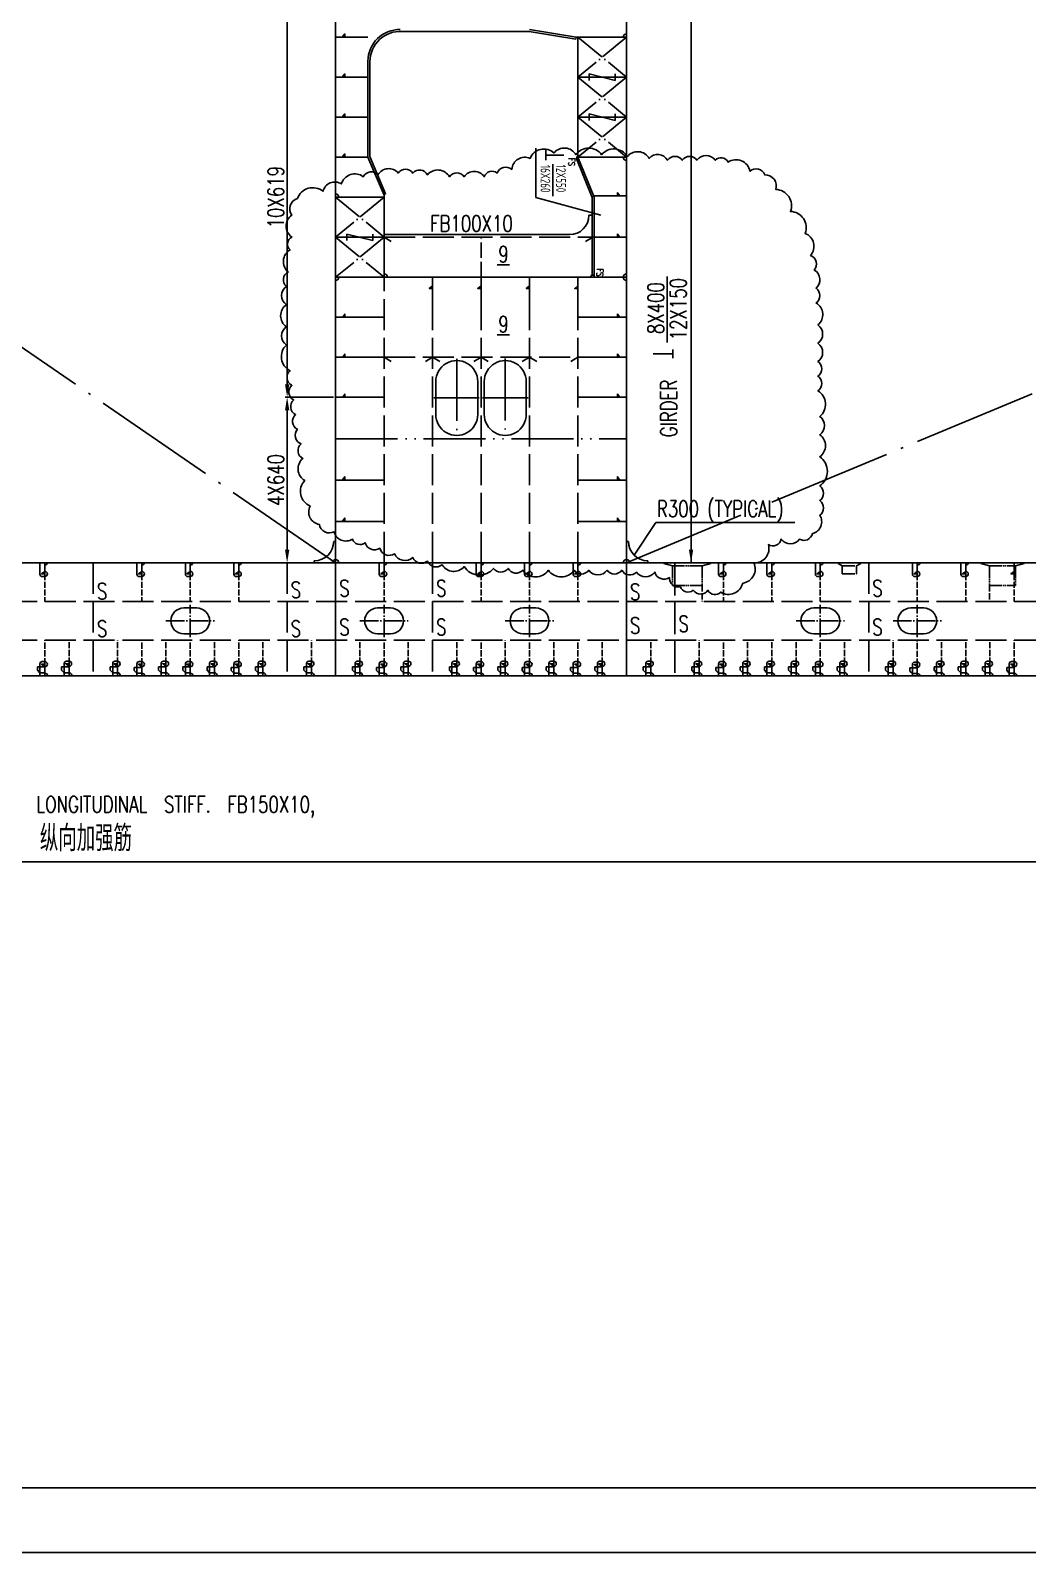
# Model space of a CAD drawing. Extents: x 373818 to 563892, y 592057 to 634257.
# Drawn here: x 472228 to 487657, y 592157 to 615705 of the extents above; entities that cross this region are included whole.
import ezdxf
from ezdxf.enums import TextEntityAlignment as Align

# ---------------------------------------------------------------- set-up
doc = ezdxf.new("R2010")
doc.units = 0
doc.header["$LTSCALE"] = 40
doc.header["$MEASUREMENT"] = 0
for name, pattern in [('ACAD_ISO02W100', [15, 12, -3]), ('ACAD_ISO04W100', [30.5, 24, -3, 0.5, -3]), ('ACAD_ISO05W100', [34, 24, -3, 0.5, -3, 0.5, -3])]:
    doc.linetypes.add(name, pattern=pattern)
doc.layers.get('0').update_dxf_attribs({"linetype": 'CONTINUOUS'})
doc.layers.get('DEFPOINTS').update_dxf_attribs({"linetype": 'CONTINUOUS'})
for name, color, linetype in [('01CONTINUOUS', 2, 'CONTINUOUS'), ('BT_ENG', 7, 'CONTINUOUS'), ('C-CEN', 4, 'ACAD_ISO04W100'), ('C-CON', 4, 'CONTINUOUS'), ('C-DAS', 4, 'ACAD_ISO02W100'), ('MODIFY', 7, 'CONTINUOUS'), ('Y-CON', 2, 'CONTINUOUS'), ('Y-DAS', 2, 'ACAD_ISO02W100'), ('Y-PH', 2, 'ACAD_ISO05W100')]:
    doc.layers.add(name, color=color, linetype=linetype)
doc.styles.add('isocp', font='isocp.shx', dxfattribs={"width": 0.75, "height": 150, "bigfont": 'hzdx.shx'})
doc.styles.add('ROMANS', font='romans.shx', dxfattribs={"width": 0.75, "height": 250, "bigfont": 'hzdx.shx'})
doc.dimstyles.new('DM-100', dxfattribs={"dimscale": 0, "dimtxt": 250, "dimasz": 200, "dimexe": 30, "dimexo": 30, "dimgap": 50, "dimtad": 1, "dimdec": 0, "dimzin": 0, "dimdsep": 46, "dimtxsty": 'ROMANS', "dimcen": 0, "dimclrd": 1, "dimclre": 1, "dimclrt": 1, "dimadec": 0, "dimazin": 0, "dimtfac": 1, "dimtdec": 0, "dimtmove": 0, "dimatfit": 3, "dimfxl": 1, "dimtolj": 1, "dimtzin": 0, "dimarcsym": 0})

# ---------------------------------------------------------------- blocks, each defined once
blk = doc.blocks.new('A$C3512239F')
at = {"color": 7, "linetype": 'ACAD_ISO04W100', "ltscale": 0.3}
for p, q in [((375, 0), (375, 500)), ((0, 250), (750, 250))]:
    blk.add_line(p, q, dxfattribs=at)
at = {"color": 7, "linetype": 'Continuous'}
for p, q in [((475, 450), (275, 450)), ((275, 50), (475, 50))]:
    blk.add_line(p, q, dxfattribs=at)
for centre, start, end in [((275, 250), 90, 270), ((475, 250), 270, 90)]:
    blk.add_arc(centre, 200, start, end, dxfattribs=at)
blk = doc.blocks.new('*D63')
at = {"color": 1, "linetype": 'ByBlock', "transparency": 16777216}
blk.add_line((476200, 610974), (476200, 608814), dxfattribs=at)
for points in [[(476167, 610974), (476234, 610974), (476200, 611174)], [(476167, 608814), (476234, 608814), (476200, 608614)]]:
    blk.add_solid(points, dxfattribs=at)
at = {"layer": 'DEFPOINTS', "color": 0, "linetype": 'ByBlock', "transparency": 16777216}
for p in [(476200, 611174), (476200, 608614), (476200, 608614)]:
    blk.add_point(p, dxfattribs=at)
at = {"color": 1, "linetype": 'ByBlock', "transparency": 16777216, "insert": (476025, 609894), "char_height": 250, "attachment_point": 5, "rotation": 90, "style": 'ROMANS'}
blk.add_mtext('\\A1;4X640', dxfattribs=at)
blk = doc.blocks.new('*D62')
at = {"color": 1, "linetype": 'ByBlock', "transparency": 16777216}
for p, q in [((476200, 617164), (476200, 611374)), ((476920, 611174), (476170, 611174))]:
    blk.add_line(p, q, dxfattribs=at)
for points in [[(476167, 617164), (476234, 617164), (476200, 617364)], [(476167, 611374), (476234, 611374), (476200, 611174)]]:
    blk.add_solid(points, dxfattribs=at)
at = {"layer": 'DEFPOINTS', "color": 0, "linetype": 'ByBlock', "transparency": 16777216}
for p in [(476200, 617364), (476200, 611174), (476950, 611174)]:
    blk.add_point(p, dxfattribs=at)
at = {"color": 1, "linetype": 'ByBlock', "transparency": 16777216, "insert": (476025, 614269), "char_height": 250, "attachment_point": 5, "rotation": 90, "style": 'ROMANS'}
blk.add_mtext('\\A1;10X619', dxfattribs=at)
blk = doc.blocks.new('A$C771200ED')
at = {"layer": 'C-CON', "linetype": 'ACAD_ISO05W100', "ltscale": 0.2}
for p, q in [((135, 350), (535, 350)), ((135, 50), (135, 350)), ((535, 50), (535, 350)), ((0, 12), (135, 50)), ((0, 12), (0, 0)), ((135, 50), (535, 50)), ((670, 12), (535, 50)), ((670, 12), (670, 0))]:
    blk.add_line(p, q, dxfattribs=at)
blk = doc.blocks.new('A$C7C2A58C3')
for p, q in [((356, 2950), (865, 2950)), ((356, 2300), (865, 2300)), ((356, 2200), (865, 2200)), ((356, 1550), (865, 1550))]:
    blk.add_line(p, q)
for centre, start, end in [((356, 2625), 90, 270.0002), ((865, 2625), 269.9998, 90), ((356, 1875), 90, 270.0002), ((865, 1875), 269.9998, 90)]:
    blk.add_arc(centre, 325, start, end)
at = {"layer": 'C-CEN'}
for p, q in [((610, 2978), (610, 2273)), ((0, 2625), (1213, 2625)), ((610, 2220), (610, 1521)), ((6, 1875), (1215, 1875))]:
    blk.add_line(p, q, dxfattribs=at)
at = {"layer": 'Y-PH'}
blk.add_line((1240, 0), (1240, 4500), dxfattribs=at)
blk = doc.blocks.new('T_bar')
at = {"color": 2}
for p, q in [((0, 353), (0, 0)), ((-100, 0), (100, 0))]:
    blk.add_line(p, q, dxfattribs=at)
blk = doc.blocks.new('A$C7C2E1282')
for p, q in [((763, 0), (1035, 1005)), ((1962, 872), (1962, 902)), ((0, 0), (763, 0))]:
    blk.add_line(p, q)
at = {"color": 7}
blk.add_line((245, 266), (741, 266), dxfattribs=at)
blk.add_arc((1997, 902), 50, 216.8699, 270)
at = {"layer": 'C-CON'}
for p, q in [((759, 902), (140, 652)), ((765, 872), (151, 625)), ((759, 902), (1997, 902)), ((765, 872), (1962, 872)), ((151, 625), (140, 652))]:
    blk.add_line(p, q, dxfattribs=at)
blk.add_arc((140, 1402), 50, 270, 0, dxfattribs=at)
at = {"xscale": 0.8, "yscale": 0.8, "zscale": 0.8}
blk.add_blockref('T_bar', (106, 153), dxfattribs=at)
at = {"style": 'ROMANS', "width": 0.75}
for p in [(1923, 992), (214, 556)]:
    blk.add_text('FS', height=100, dxfattribs=at).set_placement(p, align=Align.MIDDLE_CENTER)
at = {"color": 7, "style": 'isocp', "width": 0.75}
for s, p in [('12X550', (255, 315)), ('16X260', (259, 74))]:
    blk.add_text(s, height=150, dxfattribs=at).set_placement(p)

msp = doc.modelspace()

# ---------------------------------------------------------------- linework, layer by layer
for p, q in [((482450.3, 607469.9), (482450.3, 624969.9)), ((480920.3, 612845.9), (480870.3, 612845.9)), ((480870.3, 612845.9), (480870.3, 612845.9)), ((480570.3, 612545.9), (477700.3, 612545.9)), ((479451.6, 612077.5), (479642.8, 612077.5)), ((482078.3, 611899.1), (482078.3, 610875.5)), ((479451.6, 610994.8), (479642.8, 610994.8)), ((481906.6, 608091.3), (481568.2, 607587.7)), ((481906.6, 608091.3), (484057.7, 608091.3)), ((476920.3, 607799.9), (476950.3, 607799.9)), ((481480.3, 607799.9), (481450.3, 607799.9)), ((476620.3, 607499.9), (476620.3, 607469.9)), ((481780.3, 607499.9), (481780.3, 607469.9)), ((472450.3, 607256.7), (472410.3, 607256.7)), ((473950.3, 607256.7), (473910.3, 607256.7)), ((474700.3, 607256.7), (474660.3, 607256.7)), ((475450.3, 607256.7), (475410.3, 607256.7)), ((477700.3, 607256.7), (477660.3, 607256.7)), ((479200.3, 607256.7), (479160.3, 607256.7)), ((479950.3, 607256.7), (479910.3, 607256.7)), ((480700.3, 607256.7), (480660.3, 607256.7)), ((482950.3, 607256.7), (482910.3, 607256.7)), ((483700.3, 607256.7), (483660.3, 607256.7)), ((484450.3, 607256.7), (484410.3, 607256.7)), ((485950.3, 607256.7), (485910.3, 607256.7)), ((486700.3, 607256.7), (486660.3, 607256.7)), ((472450.3, 605939.9), (472410.3, 605939.9)), ((472825.3, 605947), (472785.3, 605947)), ((473575.3, 605947), (473535.3, 605947)), ((473950.3, 605939.9), (473910.3, 605939.9)), ((474325.3, 605947), (474285.3, 605947)), ((474700.3, 605939.9), (474660.3, 605939.9)), ((475075.3, 605947), (475035.3, 605947)), ((475450.3, 605939.9), (475410.3, 605939.9)), ((475825.3, 605947), (475785.3, 605947)), ((476575.3, 605947), (476535.3, 605947)), ((477325.3, 605947), (477285.3, 605947)), ((477700.3, 605939.9), (477660.3, 605939.9)), ((478075.3, 605947), (478035.3, 605947)), ((478825.3, 605947), (478785.3, 605947)), ((479200.3, 605939.9), (479160.3, 605939.9)), ((479575.3, 605947), (479535.3, 605947)), ((479575.3, 605947), (479535.3, 605947)), ((479950.3, 605939.9), (479910.3, 605939.9)), ((480325.3, 605947), (480285.3, 605947)), ((480700.3, 605939.9), (480660.3, 605939.9)), ((481075.3, 605947), (481035.3, 605947)), ((481075.3, 605947), (481035.3, 605947)), ((481825.3, 605947), (481785.3, 605947)), ((481825.3, 605947), (481785.3, 605947)), ((482575.3, 605947), (482535.3, 605947)), ((482950.3, 605940.2), (482910.3, 605940.2)), ((483325.3, 605947), (483285.3, 605947)), ((483700.3, 605947), (483660.3, 605947)), ((484075.3, 605947), (484035.3, 605947)), ((484450.3, 605940.3), (484410.3, 605940.3)), ((484825.3, 605947), (484785.3, 605947)), ((485575.3, 605947), (485535.3, 605947)), ((485950.3, 605933.5), (485910.3, 605933.5)), ((486325.3, 605947), (486285.3, 605947)), ((486700.3, 605947), (486660.3, 605947)), ((487075.3, 605947), (487035.3, 605947)), ((487450.3, 605940.3), (487410.3, 605940.3)), ((451450.3, 602843.3), (526450.3, 602843.3))]:
    msp.add_line(p, q)
at = {"color": 7, "ltscale": 0.2}
for p, q in [((472375.3, 607291.7), (472375.3, 607469.9)), ((473875.3, 607291.7), (473875.3, 607469.9)), ((474625.3, 607291.7), (474625.3, 607469.9)), ((475375.3, 607291.7), (475375.3, 607469.9)), ((477625.3, 607291.7), (477625.3, 607469.9)), ((479125.3, 607291.7), (479125.3, 607469.9)), ((479875.3, 607291.7), (479875.3, 607469.9)), ((480625.3, 607291.7), (480625.3, 607469.9)), ((482875.3, 607291.7), (482875.3, 607469.9)), ((483625.3, 607291.7), (483625.3, 607469.9)), ((484375.3, 607291.7), (484375.3, 607469.9)), ((485875.3, 607291.7), (485875.3, 607469.9)), ((486625.3, 607291.7), (486625.3, 607469.9)), ((472750.3, 605912), (472750.3, 605719.9)), ((473500.3, 605912), (473500.3, 605719.9)), ((474250.3, 605912), (474250.3, 605719.9)), ((475000.3, 605912), (475000.3, 605719.9)), ((475750.3, 605912), (475750.3, 605719.9)), ((476500.3, 605912), (476500.3, 605719.9)), ((477250.3, 605912), (477250.3, 605719.9)), ((478000.3, 605912), (478000.3, 605719.9)), ((478750.3, 605912), (478750.3, 605719.9)), ((479500.3, 605912), (479500.3, 605719.9)), ((479500.3, 605912), (479500.3, 605719.9)), ((480250.3, 605912), (480250.3, 605719.9)), ((481000.3, 605912), (481000.3, 605719.9)), ((481000.3, 605912), (481000.3, 605719.9)), ((481750.3, 605912), (481750.3, 605719.9)), ((481750.3, 605912), (481750.3, 605719.9)), ((482500.3, 605912), (482500.3, 605719.9)), ((483250.3, 605912), (483250.3, 605719.9)), ((483625.3, 605912), (483625.3, 605719.9)), ((484000.3, 605912), (484000.3, 605719.9)), ((484750.3, 605912), (484750.3, 605719.9)), ((485500.3, 605912), (485500.3, 605719.9)), ((486250.3, 605912), (486250.3, 605719.9)), ((486625.3, 605912), (486625.3, 605719.9)), ((487000.3, 605912), (487000.3, 605719.9)), ((472450.3, 605857.6), (472335.3, 605857.6)), ((472335.3, 605857.6), (472335.3, 605808)), ((472375.3, 605768), (472335.3, 605808)), ((472375.3, 605904.9), (472375.3, 605726.7)), ((472450.3, 605768), (472375.3, 605768)), ((472825.3, 605857.6), (472710.3, 605857.6)), ((472710.3, 605857.6), (472710.3, 605808)), ((472750.3, 605768), (472710.3, 605808)), ((472825.3, 605768), (472750.3, 605768)), ((473575.3, 605857.6), (473460.3, 605857.6)), ((473460.3, 605857.6), (473460.3, 605808)), ((473500.3, 605768), (473460.3, 605808)), ((473575.3, 605768), (473500.3, 605768)), ((473950.3, 605850.5), (473835.3, 605850.5)), ((473835.3, 605850.5), (473835.3, 605800.9)), ((473875.3, 605760.9), (473835.3, 605800.9)), ((473875.3, 605904.9), (473875.3, 605726.7)), ((473950.3, 605760.9), (473875.3, 605760.9)), ((474325.3, 605857.6), (474210.3, 605857.6)), ((474210.3, 605857.6), (474210.3, 605808)), ((474250.3, 605768), (474210.3, 605808)), ((474325.3, 605768), (474250.3, 605768)), ((474700.3, 605857.6), (474585.3, 605857.6)), ((474585.3, 605857.6), (474585.3, 605808)), ((474625.3, 605768), (474585.3, 605808)), ((474625.3, 605904.9), (474625.3, 605726.7)), ((474700.3, 605768), (474625.3, 605768)), ((475075.3, 605857.6), (474960.3, 605857.6)), ((474960.3, 605857.6), (474960.3, 605808)), ((475000.3, 605768), (474960.3, 605808)), ((475075.3, 605768), (475000.3, 605768)), ((475450.3, 605850.5), (475335.3, 605850.5)), ((475335.3, 605850.5), (475335.3, 605800.9)), ((475375.3, 605760.9), (475335.3, 605800.9)), ((475375.3, 605904.9), (475375.3, 605726.7)), ((475450.3, 605760.9), (475375.3, 605760.9)), ((475825.3, 605857.6), (475710.3, 605857.6)), ((475710.3, 605857.6), (475710.3, 605808)), ((475750.3, 605768), (475710.3, 605808)), ((475825.3, 605768), (475750.3, 605768)), ((476575.3, 605857.6), (476460.3, 605857.6)), ((476460.3, 605857.6), (476460.3, 605808)), ((476500.3, 605768), (476460.3, 605808)), ((476575.3, 605768), (476500.3, 605768)), ((477325.3, 605857.6), (477210.3, 605857.6)), ((477210.3, 605857.6), (477210.3, 605808)), ((477250.3, 605768), (477210.3, 605808)), ((477325.3, 605768), (477250.3, 605768)), ((477700.3, 605850.4), (477585.3, 605850.4)), ((477585.3, 605850.4), (477585.3, 605800.9)), ((477625.3, 605760.9), (477585.3, 605800.9)), ((477625.3, 605904.9), (477625.3, 605726.7)), ((477700.3, 605760.9), (477625.3, 605760.9)), ((478075.3, 605857.6), (477960.3, 605857.6)), ((477960.3, 605857.6), (477960.3, 605808)), ((478000.3, 605768), (477960.3, 605808)), ((478075.3, 605768), (478000.3, 605768)), ((478710.3, 605857.6), (478710.3, 605808)), ((478825.3, 605857.6), (478710.3, 605857.6)), ((478750.3, 605768), (478710.3, 605808)), ((478825.3, 605768), (478750.3, 605768)), ((479085.3, 605850.4), (479085.3, 605800.9)), ((479200.3, 605850.4), (479085.3, 605850.4)), ((479125.3, 605760.9), (479085.3, 605800.9)), ((479125.3, 605904.9), (479125.3, 605726.7)), ((479200.3, 605760.9), (479125.3, 605760.9)), ((479460.3, 605857.6), (479460.3, 605808)), ((479575.3, 605857.6), (479460.3, 605857.6)), ((479460.3, 605857.6), (479460.3, 605808)), ((479575.3, 605857.6), (479460.3, 605857.6)), ((479500.3, 605768), (479460.3, 605808)), ((479500.3, 605768), (479460.3, 605808)), ((479575.3, 605768), (479500.3, 605768)), ((479575.3, 605768), (479500.3, 605768)), ((479950.3, 605850.4), (479835.3, 605850.4)), ((479835.3, 605850.4), (479835.3, 605800.9)), ((479875.3, 605760.9), (479835.3, 605800.9)), ((479875.3, 605904.9), (479875.3, 605726.7)), ((479950.3, 605760.9), (479875.3, 605760.9)), ((480325.3, 605857.6), (480210.3, 605857.6)), ((480210.3, 605857.6), (480210.3, 605808)), ((480250.3, 605768), (480210.3, 605808)), ((480325.3, 605768), (480250.3, 605768)), ((480700.3, 605850.4), (480585.3, 605850.4)), ((480585.3, 605850.4), (480585.3, 605800.9)), ((480625.3, 605760.9), (480585.3, 605800.9)), ((480625.3, 605904.9), (480625.3, 605726.7)), ((480700.3, 605760.9), (480625.3, 605760.9)), ((481075.3, 605857.6), (480960.3, 605857.6)), ((480960.3, 605857.6), (480960.3, 605808)), ((481075.3, 605857.6), (480960.3, 605857.6)), ((480960.3, 605857.6), (480960.3, 605808)), ((481000.3, 605768), (480960.3, 605808)), ((481000.3, 605768), (480960.3, 605808)), ((481075.3, 605768), (481000.3, 605768)), ((481075.3, 605768), (481000.3, 605768)), ((481825.3, 605857.6), (481710.3, 605857.6)), ((481710.3, 605857.6), (481710.3, 605808)), ((481825.3, 605857.6), (481710.3, 605857.6)), ((481710.3, 605857.6), (481710.3, 605808)), ((481825.3, 605857.6), (481710.3, 605857.6)), ((481710.3, 605857.6), (481710.3, 605808)), ((481825.3, 605857.6), (481710.3, 605857.6)), ((481710.3, 605857.6), (481710.3, 605808)), ((481750.3, 605768), (481710.3, 605808)), ((481750.3, 605768), (481710.3, 605808)), ((481750.3, 605768), (481710.3, 605808)), ((481750.3, 605768), (481710.3, 605808)), ((481825.3, 605768), (481750.3, 605768)), ((481825.3, 605768), (481750.3, 605768)), ((482575.3, 605857.6), (482460.3, 605857.6)), ((482460.3, 605857.6), (482460.3, 605808)), ((482500.3, 605768), (482460.3, 605808)), ((482575.3, 605768), (482500.3, 605768)), ((482950.3, 605850.7), (482835.3, 605850.7)), ((482835.3, 605850.7), (482835.3, 605801.2)), ((482875.3, 605761.2), (482835.3, 605801.2)), ((482875.3, 605905.2), (482875.3, 605727)), ((482950.3, 605761.2), (482875.3, 605761.2)), ((483325.3, 605857.6), (483210.3, 605857.6)), ((483210.3, 605857.6), (483210.3, 605808)), ((483250.3, 605768), (483210.3, 605808)), ((483325.3, 605768), (483250.3, 605768)), ((483585.3, 605857.6), (483585.3, 605808)), ((483700.3, 605857.6), (483585.3, 605857.6)), ((483625.3, 605768), (483585.3, 605808)), ((483700.3, 605768), (483625.3, 605768)), ((484075.3, 605857.6), (483960.3, 605857.6)), ((483960.3, 605857.6), (483960.3, 605808)), ((484000.3, 605768), (483960.3, 605808)), ((484075.3, 605768), (484000.3, 605768)), ((484450.3, 605857.6), (484335.3, 605857.6)), ((484335.3, 605857.6), (484335.3, 605808)), ((484375.3, 605768), (484335.3, 605808)), ((484375.3, 605905.3), (484375.3, 605727.1)), ((484450.3, 605768), (484375.3, 605768)), ((484825.3, 605857.6), (484710.3, 605857.6)), ((484710.3, 605857.6), (484710.3, 605808)), ((484750.3, 605768), (484710.3, 605808)), ((484825.3, 605768), (484750.3, 605768)), ((485575.3, 605857.6), (485460.3, 605857.6)), ((485460.3, 605857.6), (485460.3, 605808)), ((485500.3, 605768), (485460.3, 605808)), ((485575.3, 605768), (485500.3, 605768)), ((485950.3, 605844), (485835.3, 605844)), ((485835.3, 605844), (485835.3, 605794.5)), ((485875.3, 605754.5), (485835.3, 605794.5)), ((485875.3, 605898.5), (485875.3, 605720.3)), ((485950.3, 605754.5), (485875.3, 605754.5)), ((486325.3, 605857.6), (486210.3, 605857.6)), ((486210.3, 605857.6), (486210.3, 605808)), ((486250.3, 605768), (486210.3, 605808)), ((486325.3, 605768), (486250.3, 605768)), ((486700.3, 605857.6), (486585.3, 605857.6)), ((486585.3, 605857.6), (486585.3, 605808)), ((486625.3, 605768), (486585.3, 605808)), ((486700.3, 605768), (486625.3, 605768)), ((487075.3, 605857.6), (486960.3, 605857.6)), ((486960.3, 605857.6), (486960.3, 605808)), ((487000.3, 605768), (486960.3, 605808)), ((487075.3, 605768), (487000.3, 605768)), ((487450.3, 605850.8), (487335.3, 605850.8)), ((487335.3, 605850.8), (487335.3, 605801.3)), ((487375.3, 605761.3), (487335.3, 605801.3)), ((487375.3, 605905.3), (487375.3, 605727.1)), ((487450.3, 605761.3), (487375.3, 605761.3))]:
    msp.add_line(p, q, dxfattribs=at)
at = {"color": 2}
msp.add_line((447392.4, 593156.6), (562792.4, 593156.6), dxfattribs=at)
for centre, radius, start, end in [((480570.3, 612845.9), 300, 270, 0), ((477700.3, 611886.9), 50, 360, 90), ((481450.3, 611886.9), 50, 90, 180), ((481450.3, 611886.9), 50, 180, 270), ((476620.3, 607799.9), 300, 270, 0), ((481780.3, 607799.9), 300, 180, 270), ((472450.3, 607296.7), 40, 270, 90), ((473950.3, 607296.7), 40, 270, 90), ((474700.3, 607296.7), 40, 270, 90), ((475450.3, 607296.7), 40, 270, 90), ((477700.3, 607296.7), 40, 270, 90), ((479200.3, 607296.7), 40, 270, 90), ((479950.3, 607296.7), 40, 270, 90), ((480700.3, 607296.7), 40, 270, 90), ((482950.3, 607296.7), 40, 270, 90), ((483700.3, 607296.7), 40, 270, 90), ((484450.3, 607296.7), 40, 270, 90), ((485950.3, 607296.7), 40, 270, 90), ((486700.3, 607296.7), 40, 270, 90), ((472410.3, 607291.7), 35, 180, 270), ((473910.3, 607291.7), 35, 180, 270), ((474660.3, 607291.7), 35, 180, 270), ((475410.3, 607291.7), 35, 180, 270), ((477660.3, 607291.7), 35, 180, 270), ((479160.3, 607291.7), 35, 180, 270), ((479910.3, 607291.7), 35, 180, 270), ((480660.3, 607291.7), 35, 180, 270), ((482910.3, 607291.7), 35, 180, 270), ((483660.3, 607291.7), 35, 180, 270), ((484410.3, 607291.7), 35, 180, 270), ((485910.3, 607291.7), 35, 180, 270), ((486660.3, 607291.7), 35, 180, 270), ((472410.3, 605904.9), 35, 90, 180), ((472450.3, 605899.9), 40, 270, 90), ((472785.3, 605912), 35, 90, 180), ((472825.3, 605907), 40, 270, 90), ((473535.3, 605912), 35, 90, 180), ((473575.3, 605907), 40, 270, 90), ((473910.3, 605904.9), 35, 90, 180), ((473950.3, 605899.9), 40, 270, 90), ((474285.3, 605912), 35, 90, 180), ((474325.3, 605907), 40, 270, 90), ((474660.3, 605904.9), 35, 90, 180), ((474700.3, 605899.9), 40, 270, 90), ((475035.3, 605912), 35, 90, 180), ((475075.3, 605907), 40, 270, 90), ((475410.3, 605904.9), 35, 90, 180), ((475450.3, 605899.9), 40, 270, 90), ((475785.3, 605912), 35, 90, 180), ((475825.3, 605907), 40, 270, 90), ((476535.3, 605912), 35, 90, 180), ((476575.3, 605907), 40, 270, 90), ((477285.3, 605912), 35, 90, 180), ((477325.3, 605907), 40, 270, 90), ((477660.3, 605904.9), 35, 90, 180), ((477700.3, 605899.9), 40, 270, 90), ((478035.3, 605912), 35, 90, 180), ((478075.3, 605907), 40, 270, 90), ((478785.3, 605912), 35, 90, 180), ((478825.3, 605907), 40, 270, 90), ((479160.3, 605904.9), 35, 90, 180), ((479200.3, 605899.9), 40, 270, 90), ((479535.3, 605912), 35, 90, 180), ((479535.3, 605912), 35, 90, 180), ((479575.3, 605907), 40, 270, 90), ((479575.3, 605907), 40, 270, 90), ((479910.3, 605904.9), 35, 90, 180), ((479950.3, 605899.9), 40, 270, 90), ((480285.3, 605912), 35, 90, 180), ((480325.3, 605907), 40, 270, 90), ((480660.3, 605904.9), 35, 90, 180), ((480700.3, 605899.9), 40, 270, 90), ((481035.3, 605912), 35, 90, 180), ((481035.3, 605912), 35, 90, 180), ((481075.3, 605907), 40, 270, 90), ((481075.3, 605907), 40, 270, 90), ((481785.3, 605912), 35, 90, 180), ((481785.3, 605912), 35, 90, 180), ((481825.3, 605907), 40, 270, 90), ((481825.3, 605907), 40, 270, 90), ((482535.3, 605912), 35, 90, 180), ((482575.3, 605907), 40, 270, 90), ((482910.3, 605905.2), 35, 90, 180), ((482950.3, 605900.2), 40, 270, 90), ((483285.3, 605912), 35, 90, 180), ((483325.3, 605907), 40, 270, 90), ((483660.3, 605912), 35, 90, 180), ((483700.3, 605907), 40, 270, 90), ((484035.3, 605912), 35, 90, 180), ((484075.3, 605907), 40, 270, 90), ((484410.3, 605905.3), 35, 90, 180), ((484450.3, 605900.3), 40, 270, 90), ((484785.3, 605912), 35, 90, 180), ((484825.3, 605907), 40, 270, 90), ((485535.3, 605912), 35, 90, 180), ((485575.3, 605907), 40, 270, 90), ((485910.3, 605898.5), 35, 90, 180), ((485950.3, 605893.5), 40, 270, 90), ((486285.3, 605912), 35, 90, 180), ((486325.3, 605907), 40, 270, 90), ((486660.3, 605912), 35, 90, 180), ((486700.3, 605907), 40, 270, 90), ((487035.3, 605912), 35, 90, 180), ((487075.3, 605907), 40, 270, 90), ((487410.3, 605905.3), 35, 90, 180), ((487450.3, 605900.3), 40, 270, 90)]:
    msp.add_arc(centre, radius, start, end)
at = {"color": 7, "ltscale": 0.2}
for centre, start, end in [((472450.3, 607480.7), 270, 346.1274), ((473950.3, 607480.7), 270, 346.1274), ((474700.3, 607480.7), 270, 346.1274), ((475450.3, 607480.7), 270, 346.1274), ((477700.3, 607480.7), 270, 346.1274), ((479200.3, 607480.7), 270, 346.1274), ((479950.3, 607480.7), 270, 346.1274), ((480700.3, 607480.7), 270, 346.1274), ((482950.3, 607480.7), 270, 346.1274), ((483700.3, 607480.7), 270, 346.1274), ((484450.3, 607480.7), 270, 346.1274), ((485950.3, 607480.7), 270, 346.1274), ((486700.3, 607480.7), 270, 346.1274), ((472450.3, 605715.9), 5.09946, 90), ((472825.3, 605723), 355.97755, 90), ((473575.3, 605723), 355.97755, 90), ((473950.3, 605715.9), 5.03831, 90), ((474325.3, 605723), 355.97755, 90), ((474700.3, 605715.9), 5.03883, 90), ((475075.3, 605723), 355.97755, 90), ((475450.3, 605715.9), 5.05207, 90), ((475825.3, 605723), 355.97755, 90), ((476575.3, 605723), 355.97755, 90), ((477325.3, 605723), 355.97755, 90), ((477700.3, 605715.9), 5.108, 90), ((478075.3, 605723), 355.97755, 90), ((478825.3, 605723), 355.97755, 90), ((479200.3, 605715.9), 5.11201, 90), ((479575.3, 605723), 355.97755, 90), ((479575.3, 605723), 355.97755, 90), ((479950.3, 605715.9), 5.11201, 90), ((480325.3, 605723), 355.97755, 90), ((480700.3, 605715.9), 5.11201, 90), ((481075.3, 605723), 355.97755, 90), ((481075.3, 605723), 355.97755, 90), ((481825.3, 605723), 355.97755, 90), ((481825.3, 605723), 355.97755, 90), ((482575.3, 605723), 355.97755, 90), ((482950.3, 605716.2), 4.69819, 90), ((483325.3, 605723), 355.97755, 90), ((483700.3, 605723), 355.97755, 90), ((484075.3, 605723), 355.97755, 90), ((484450.3, 605716.3), 4.59882, 90), ((484825.3, 605723), 355.97755, 90), ((485575.3, 605723), 355.97755, 90), ((485950.3, 605709.5), 13.35242, 90), ((486325.3, 605723), 355.97755, 90), ((486700.3, 605723), 355.97755, 90), ((487075.3, 605723), 355.97755, 90), ((487450.3, 605716.3), 360, 90)]:
    msp.add_arc(centre, 45, start, end, dxfattribs=at)
at = {"color": 1, "linetype": 'ByBlock'}
msp.add_solid([(482417, 607669.9), (482483.7, 607669.9), (482450.3, 607469.9)], dxfattribs=at)
at = {"layer": '01CONTINUOUS'}
for p, q in [((476950.3, 605719.9), (476950.3, 626719.9)), ((481450.3, 607469.9), (481450.3, 625119.9)), ((476950.3, 615600.9), (477450.3, 615600.9)), ((476950.3, 614981.9), (477450.3, 614981.9)), ((480700.3, 614981.9), (481450.3, 614981.9)), ((476950.3, 614362.9), (477450.3, 614362.9)), ((480700.3, 614362.9), (481450.3, 614362.9)), ((476950.3, 613743.9), (477450.3, 613743.9)), ((480700.3, 613743.9), (480670.3, 613743.9)), ((481350.3, 613743.9), (480700.3, 613743.9)), ((481350.3, 613144.9), (480930.3, 613144.9)), ((477700.3, 612505.9), (476950.3, 612505.9)), ((481350.3, 612505.9), (480930.3, 612505.9)), ((477700.3, 612060.1), (477700.3, 612375.9)), ((477700.3, 611886.9), (477700.3, 612375.9)), ((476950.3, 611886.9), (481450.3, 611886.9)), ((477090.3, 611886.9), (477700.3, 611886.9)), ((478450.3, 611886.9), (478450.3, 611397.9)), ((479200.3, 611886.9), (479200.3, 611397.9)), ((481350.3, 611886.9), (480950.3, 611886.9)), ((478450.3, 611713.7), (478450.3, 611397.9)), ((479200.3, 611713.7), (479200.3, 611397.9)), ((479200.3, 611713.7), (479200.3, 611397.9)), ((479950.3, 611713.7), (479950.3, 611397.9)), ((479950.3, 611713.7), (479950.3, 611397.9)), ((480700.3, 611713.7), (480700.3, 611397.9)), ((477090.3, 611267.9), (477700.3, 611267.9)), ((481350.3, 611266.9), (480700.3, 611266.9)), ((477050.3, 610648.9), (477700.3, 610648.9)), ((481350.3, 610648.9), (480700.3, 610648.9)), ((477050.3, 610029.9), (477700.3, 610029.9)), ((481350.3, 610029.9), (480700.3, 610029.9)), ((477050.3, 608749.9), (477700.3, 608749.9)), ((481350.3, 608749.9), (480700.3, 608749.9)), ((477050.3, 608109.9), (477700.3, 608109.9)), ((481350.3, 608109.9), (480700.3, 608109.9)), ((450690.3, 607469.9), (526450.3, 607469.9)), ((451450.3, 607469.9), (526450.3, 607469.9)), ((481450.3, 607469.9), (481450.3, 605719.9)), ((455541.2, 605719.9), (524572.1, 605719.9))]:
    msp.add_line(p, q, dxfattribs=at)
for points in [[(481450.3, 613743.9), (480700.3, 613743.9), (480700.3, 615600.9), (481450.3, 615600.9)], [(476950.3, 613124.9), (477700.3, 613124.9), (477700.3, 611886.9), (476950.3, 611886.9)], [(448615.6, 606296.2), (449600.3, 606127), (451164.8, 605930.3), (451228.2, 605923.9), (452850.3, 605796.8), (453803, 605751.5), (455541.2, 605719.9), (459350.3, 605719.9), (465850.3, 605719.9), (476450.3, 605719.9), (515850.3, 605719.9)]]:
    msp.add_lwpolyline(points, dxfattribs=at)
at = {"layer": 'BT_ENG'}
msp.add_line((444892.4, 592156.6), (563792.4, 592156.6), dxfattribs=at)
at = {"layer": 'C-CEN', "ltscale": 2}
for p, q in [((476950.3, 607469.9), (451450.3, 624969.9)), ((481450.3, 607469.9), (523450.3, 624969.9))]:
    msp.add_line(p, q, dxfattribs=at)
at = {"layer": 'C-CEN', "ltscale": 0.5}
for p, q in [((480700.3, 615600.9), (481450.3, 614981.9)), ((481450.3, 615600.9), (480700.3, 614981.9)), ((480700.3, 614981.9), (481450.3, 614362.9)), ((481450.3, 614981.9), (480700.3, 614362.9)), ((480700.3, 614362.9), (481450.3, 613743.9)), ((481450.3, 614362.9), (480700.3, 613743.9)), ((477700.3, 613124.9), (476950.3, 612505.9)), ((476950.3, 613124.9), (477700.3, 612505.9)), ((477700.3, 612505.9), (476950.3, 611886.9)), ((476950.3, 612505.9), (477700.3, 611886.9))]:
    msp.add_line(p, q, dxfattribs=at)
at = {"layer": 'C-CON'}
for p, q in [((479947.9, 615689.9), (477980.3, 615689.9)), ((479945.6, 615690.2), (480665.6, 615571.2)), ((479950.3, 615719.9), (480670.3, 615600.9)), ((480665.6, 615571.2), (480670.5, 615600.8)), ((480670.5, 615600.8), (480700.3, 615600.9)), ((477450.3, 613743.9), (477450.3, 615230.9)), ((477480.3, 613755.5), (477480.3, 615222.9)), ((480875.3, 615031.9), (481275.3, 614931.9)), ((480875.3, 615031.9), (480875.3, 614931.9)), ((481275.3, 615031.9), (481275.3, 614931.9)), ((480875.3, 614412.9), (481275.3, 614312.9)), ((480875.3, 614412.9), (480875.3, 614312.9)), ((481275.3, 614412.9), (481275.3, 614312.9)), ((477700.3, 613154.9), (477450.3, 613743.9)), ((477722.4, 613175.1), (477480.3, 613755.5)), ((477722.4, 613175.1), (477700.3, 613154.9)), ((477700.3, 613154.9), (477700.3, 613124.9)), ((477125.3, 612555.9), (477525.3, 612455.9)), ((477125.3, 612555.9), (477125.3, 612455.9)), ((477525.3, 612455.9), (477525.3, 612555.9))]:
    msp.add_line(p, q, dxfattribs=at)
at = {"layer": 'C-CON', "linetype": 'ACAD_ISO05W100', "ltscale": 0.2}
for p, q in [((482030.3, 607457.9), (482030.3, 607469.9)), ((482030.3, 607457.9), (482030.3, 607469.9)), ((482165.3, 607419.9), (482030.3, 607457.9)), ((482165.3, 607419.9), (482030.3, 607457.9)), ((482620.3, 607419.9), (482165.3, 607419.9)), ((482165.3, 607419.9), (482165.3, 607119.9)), ((482620.3, 607419.9), (482165.3, 607419.9)), ((482165.3, 607419.9), (482165.3, 607119.9)), ((482620.3, 607419.9), (482755.3, 607457.9)), ((482620.3, 607419.9), (482755.3, 607457.9)), ((482620.3, 607419.9), (482620.3, 607119.9)), ((482620.3, 607419.9), (482620.3, 607119.9)), ((482755.3, 607457.9), (482755.3, 607469.9)), ((482755.3, 607457.9), (482755.3, 607469.9)), ((484725.3, 607469.9), (484725.3, 607457.9)), ((484790.3, 607419.9), (484725.3, 607457.9)), ((484790.3, 607419.9), (485010.3, 607419.9)), ((484790.3, 607419.9), (484790.3, 607299.9)), ((485010.3, 607419.9), (485075.3, 607457.9)), ((485010.3, 607419.9), (485010.3, 607299.9)), ((485075.3, 607469.9), (485075.3, 607457.9)), ((482165.3, 607119.9), (482620.3, 607119.9)), ((482165.3, 607119.9), (482620.3, 607119.9)), ((484790.3, 607299.9), (485010.3, 607299.9))]:
    msp.add_line(p, q, dxfattribs=at)
at = {"layer": 'C-CON'}
for centre, radius, start, end in [((477941, 615229.3), 490.7, 88.91541, 179.81012), ((477953.1, 615217.9), 472.8, 86.69395, 179.397), ((481450.3, 615600.9), 50, 90, 180), ((476950.3, 613124.9), 50, 0, 90), ((476950.3, 611886.9), 50, 270, 0), ((476950.3, 607469.9), 50, 0, 180), ((481450.3, 607469.9), 50, 360, 180)]:
    msp.add_arc(centre, radius, start, end, dxfattribs=at)
at = {"layer": 'C-DAS'}
for p, q in [((477700.3, 612505.9), (480930.3, 612505.9)), ((477700.3, 612505.9), (477811.8, 612441.1)), ((480818.9, 612441.1), (480930.3, 612505.9)), ((477700.3, 607469.9), (477700.3, 611886.9)), ((478450.3, 607469.9), (478450.3, 611886.9)), ((479200.3, 607469.9), (479200.3, 611886.9)), ((479950.3, 607469.9), (479950.3, 611886.9)), ((480700.3, 607469.9), (480700.3, 611886.9)), ((477700.3, 610648.9), (480700.3, 610648.9)), ((477700.3, 610648.9), (477811.8, 610584.1)), ((478450.3, 610648.9), (478338.9, 610584.1)), ((478450.3, 610648.9), (478561.8, 610584.1)), ((479200.3, 610648.9), (479088.9, 610584.1)), ((479200.3, 610648.9), (479311.8, 610584.1)), ((479950.3, 610648.9), (479838.9, 610584.1)), ((479950.3, 610648.9), (480061.8, 610584.1)), ((480700.3, 610648.9), (480588.9, 610584.1)), ((451450.3, 606869.9), (532450.3, 606869.9)), ((451450.3, 606269.9), (527200.3, 606269.9))]:
    msp.add_line(p, q, dxfattribs=at)
at = {"layer": 'MODIFY', "color": 1, "linetype": 'Continuous'}
msp.add_lwpolyline([(483250.2, 607156.5, 0.5205671), (483420.4, 607468, 0.5205671), (483647.3, 607751.2, 0.5205671), (483845.9, 607836.2, 0.5205671), (484129.5, 607836.2, 0.5205671), (484328, 607921.1, 0.5205671), (484441.5, 608204.3, 0.5205671), (484441.5, 608430.8, 0.5205671), (484441.5, 608657.4, 0.5205671), (484441.5, 609110.4, 0.5205671), (484441.5, 609450.2, 0.5205671), (484441.5, 609733.4, 0.5205671), (484413.1, 610129.8, 0.5205671), (484413.1, 610356.4, 0.5205671), (484413.1, 610582.9, 0.5205671), (484413.1, 610866.1, 0.5205671), (484413.1, 611149.2, 0.5205671), (484384.8, 611489.1, 0.5205671), (484384.8, 611715.6, 0.5205671), (484356.4, 611998.8, 0.5205671), (484299.7, 612225.3, 0.5205671), (484214.6, 612565.1, 0.5205671), (483987.7, 612904.9, 0.5205671), (483760.8, 613244.7, 0.5205671), (483590.6, 613471.2, 0.5205671), (483363.7, 613527.9, 0.5205671), (483023.3, 613669.5, 0.5205671), (482824.8, 613697.8, 0.5205671), (482541.2, 613697.8, 0.5205671), (482314.3, 613697.8, 0.5205671), (482087.3, 613697.8, 0.5205671), (481803.7, 613726.1, 0.5205671), (481463.4, 613754.4, 0.5205671), (481066.3, 613782.7, 0.5205671), (480669.2, 613782.7, 0.5205671), (480328.8, 613811, 0.5205671), (479960.1, 613726.1, 0.5205671), (479676.5, 613556.2, 0.5205671), (479449.6, 613499.6, 0.5205671), (479251, 613442.9, 0.5205671), (478939, 613442.9, 0.5205671), (478712.1, 613442.9, 0.5205671), (478371.8, 613471.2, 0.5205671), (478144.9, 613499.6, 0.5205671), (477917.9, 613499.6, 0.5205671), (477606, 613471.2, 0.5205671), (477379, 613442.9, 0.5205671), (477038.7, 613329.7, 0.5205671), (476755.1, 613216.4, 0.5205671), (476358, 613103.1, 0.5205671), (476272.9, 612848.3, 0.5205671), (476272.9, 612508.5, 0.5205671), (476244.5, 612310.2, 0.5205671), (476216.2, 611970.4, 0.5205671), (476187.8, 611743.9, 0.5205671), (476187.8, 611460.7, 0.5205671), (476187.8, 611120.9, 0.5205671), (476187.8, 610837.8, 0.5205671), (476244.5, 610441.3, 0.5205671), (476272.9, 610214.8, 0.5205671), (476301.2, 609988.3, 0.5205671), (476329.6, 609761.7, 0.5205671), (476358, 609535.2, 0.5205671), (476414.7, 609308.6, 0.5205671), (476443.1, 609082.1, 0.5205671), (476471.4, 608742.3, 0.5205671), (476556.5, 608345.9, 0.5205671), (476698.3, 608062.7, 0.5205671), (476925.2, 607949.4, 0.5205671), (477208.9, 607836.2, 0.5205671), (477407.4, 607779.5, 0.5205671), (477634.3, 607694.6, 0.5205671), (477861.2, 607609.6, 0.5205671), (478144.9, 607553, 0.5205671), (478371.8, 607496.4, 0.5205671), (478598.7, 607439.7, 0.5205671), (478939, 607411.4, 0.5205671), (479392.8, 607383.1, 0.5205671), (479619.7, 607383.1, 0.5205671), (479846.7, 607354.8, 0.5205671), (480243.7, 607354.8, 0.5205671), (480640.8, 607354.8, 0.5205671), (480867.7, 607354.8, 0.5205671), (481151.4, 607354.8, 0.5205671), (481378.3, 607354.8, 0.5205671), (481605.2, 607326.5, 0.5205671), (481888.8, 607326.5, 0.5205671), (482115.7, 607241.5, 0.5205671), (482285.9, 607099.9, 0.5205671), (482484.4, 607043.3, 0.5205671), (482711.3, 607043.3, 0.5205671), (482909.9, 607015, 0.5205671), (483250.2, 607156.5)], format="xyb", close=True, dxfattribs=at)
at = {"layer": 'Y-CON'}
for p, q in [((478450.3, 611713.7), (478450.3, 611886.9)), ((479200.3, 611713.7), (479200.3, 611886.9)), ((479200.3, 611713.7), (479200.3, 611886.9)), ((479950.3, 611713.7), (479950.3, 611886.9)), ((479950.3, 611713.7), (479950.3, 611886.9)), ((480700.3, 611713.7), (480700.3, 611886.9)), ((481865.3, 610700.9), (482169, 610700.9)), ((482169, 610632.6), (482169, 610769.3)), ((472450.3, 607296.7), (472450.3, 607469.9)), ((473950.3, 607296.7), (473950.3, 607469.9)), ((474700.3, 607296.7), (474700.3, 607469.9)), ((475450.3, 607296.7), (475450.3, 607469.9)), ((477700.3, 607296.7), (477700.3, 607469.9)), ((479200.3, 607296.7), (479200.3, 607469.9)), ((479950.3, 607296.7), (479950.3, 607469.9)), ((480700.3, 607296.7), (480700.3, 607469.9)), ((481450.3, 607296.7), (481450.3, 607469.9)), ((482950.3, 607296.7), (482950.3, 607469.9)), ((483700.3, 607296.7), (483700.3, 607469.9)), ((484450.3, 607296.7), (484450.3, 607469.9)), ((485950.3, 607296.7), (485950.3, 607469.9)), ((486700.3, 607296.7), (486700.3, 607469.9)), ((487450.3, 607296.7), (487450.3, 607469.9)), ((481450.3, 607294.9), (481450.3, 605719.9)), ((472825.3, 605907), (472825.3, 605719.9)), ((473575.3, 605907), (473575.3, 605719.9)), ((474325.3, 605907), (474325.3, 605719.9)), ((475075.3, 605907), (475075.3, 605719.9)), ((475825.3, 605907), (475825.3, 605719.9)), ((476575.3, 605907), (476575.3, 605719.9)), ((477325.3, 605907), (477325.3, 605719.9)), ((478075.3, 605907), (478075.3, 605719.9)), ((478825.3, 605907), (478825.3, 605719.9)), ((479575.3, 605907), (479575.3, 605719.9)), ((479575.3, 605907), (479575.3, 605719.9)), ((480325.3, 605907), (480325.3, 605719.9)), ((481075.3, 605907), (481075.3, 605719.9)), ((481075.3, 605907), (481075.3, 605719.9)), ((481825.3, 605907), (481825.3, 605719.9)), ((481825.3, 605907), (481825.3, 605719.9)), ((482575.3, 605907), (482575.3, 605719.9)), ((483325.3, 605907), (483325.3, 605719.9)), ((483700.3, 605907), (483700.3, 605719.9)), ((484075.3, 605907), (484075.3, 605719.9)), ((484825.3, 605907), (484825.3, 605719.9)), ((485575.3, 605907), (485575.3, 605719.9)), ((486325.3, 605907), (486325.3, 605719.9)), ((486700.3, 605907), (486700.3, 605719.9)), ((487075.3, 605907), (487075.3, 605719.9)), ((472450.3, 605899.9), (472450.3, 605719.9)), ((473950.3, 605899.9), (473950.3, 605719.9)), ((474700.3, 605899.9), (474700.3, 605719.9)), ((475450.3, 605899.9), (475450.3, 605719.9)), ((477700.3, 605899.9), (477700.3, 605719.9)), ((479200.3, 605899.9), (479200.3, 605719.9)), ((479950.3, 605899.9), (479950.3, 605719.9)), ((480700.3, 605899.9), (480700.3, 605719.9)), ((482950.3, 605900.2), (482950.3, 605720.2)), ((484450.3, 605900.3), (484450.3, 605720.3)), ((485950.3, 605893.5), (485950.3, 605719.9)), ((487450.3, 605900.3), (487450.3, 605720.3))]:
    msp.add_line(p, q, dxfattribs=at)
for points in [[(476950.3, 615600.9), (477090.3, 615600.9), (477090.3, 615650.9), (477050.3, 615600.9)], [(476950.3, 614981.9), (477090.3, 614981.9), (477090.3, 615031.9), (477050.3, 614981.9)], [(476950.3, 614362.9), (477090.3, 614362.9), (477090.3, 614412.9), (477050.3, 614362.9)], [(476950.3, 613743.9), (477090.3, 613743.9), (477090.3, 613793.9), (477050.3, 613743.9)], [(481450.3, 613144.9), (481310.3, 613144.9), (481310.3, 613194.9), (481350.3, 613144.9)], [(481450.3, 612505.9), (481310.3, 612505.9), (481310.3, 612555.9), (481350.3, 612505.9)], [(478450.3, 611886.9), (478450.3, 611713.7), (478400.3, 611713.7), (478450.3, 611753.7)], [(479200.3, 611886.9), (479200.3, 611713.7), (479150.3, 611713.7), (479200.3, 611753.7)], [(479200.3, 611886.9), (479200.3, 611713.7), (479150.3, 611713.7), (479200.3, 611753.7)], [(479950.3, 611886.9), (479950.3, 611713.7), (479900.3, 611713.7), (479950.3, 611753.7)], [(479950.3, 611886.9), (479950.3, 611713.7), (479900.3, 611713.7), (479950.3, 611753.7)], [(480700.3, 611886.9), (480700.3, 611713.7), (480650.3, 611713.7), (480700.3, 611753.7)], [(476950.3, 611267.9), (477090.3, 611267.9), (477090.3, 611317.9), (477050.3, 611267.9)], [(481450.3, 611266.9), (481310.3, 611266.9), (481310.3, 611316.9), (481350.3, 611266.9)], [(476950.3, 610648.9), (477090.3, 610648.9), (477090.3, 610698.9), (477050.3, 610648.9)], [(481450.3, 610648.9), (481310.3, 610648.9), (481310.3, 610698.9), (481350.3, 610648.9)], [(476950.3, 610029.9), (477090.3, 610029.9), (477090.3, 610079.9), (477050.3, 610029.9)], [(481450.3, 610029.9), (481310.3, 610029.9), (481310.3, 610079.9), (481350.3, 610029.9)], [(476950.3, 608749.9), (477090.3, 608749.9), (477090.3, 608799.9), (477050.3, 608749.9)], [(481450.3, 608749.9), (481310.3, 608749.9), (481310.3, 608799.9), (481350.3, 608749.9)], [(476950.3, 608109.9), (477090.3, 608109.9), (477090.3, 608159.9), (477050.3, 608109.9)], [(481450.3, 608109.9), (481310.3, 608109.9), (481310.3, 608159.9), (481350.3, 608109.9)], [(472450.3, 607469.9), (472450.3, 607296.7), (472400.3, 607296.7), (472450.3, 607336.7)], [(473950.3, 607469.9), (473950.3, 607296.7), (473900.3, 607296.7), (473950.3, 607336.7)], [(474700.3, 607469.9), (474700.3, 607296.7), (474650.3, 607296.7), (474700.3, 607336.7)], [(475450.3, 607469.9), (475450.3, 607296.7), (475400.3, 607296.7), (475450.3, 607336.7)], [(477700.3, 607469.9), (477700.3, 607296.7), (477650.3, 607296.7), (477700.3, 607336.7)], [(479200.3, 607469.9), (479200.3, 607296.7), (479150.3, 607296.7), (479200.3, 607336.7)], [(479950.3, 607469.9), (479950.3, 607296.7), (479900.3, 607296.7), (479950.3, 607336.7)], [(480700.3, 607469.9), (480700.3, 607296.7), (480650.3, 607296.7), (480700.3, 607336.7)], [(482950.3, 607469.9), (482950.3, 607296.7), (482900.3, 607296.7), (482950.3, 607336.7)], [(483700.3, 607469.9), (483700.3, 607296.7), (483650.3, 607296.7), (483700.3, 607336.7)], [(484450.3, 607469.9), (484450.3, 607296.7), (484400.3, 607296.7), (484450.3, 607336.7)], [(485950.3, 607469.9), (485950.3, 607296.7), (485900.3, 607296.7), (485950.3, 607336.7)], [(486700.3, 607469.9), (486700.3, 607296.7), (486650.3, 607296.7), (486700.3, 607336.7)], [(487450.3, 607469.9), (487450.3, 607296.7), (487400.3, 607296.7), (487450.3, 607336.7)], [(472825.3, 605727), (472825.3, 605907), (472775.3, 605907), (472825.3, 605867)], [(473575.3, 605727), (473575.3, 605907), (473525.3, 605907), (473575.3, 605867)], [(474325.3, 605727), (474325.3, 605907), (474275.3, 605907), (474325.3, 605867)], [(475075.3, 605727), (475075.3, 605907), (475025.3, 605907), (475075.3, 605867)], [(475825.3, 605727), (475825.3, 605907), (475775.3, 605907), (475825.3, 605867)], [(476575.3, 605727), (476575.3, 605907), (476525.3, 605907), (476575.3, 605867)], [(477325.3, 605727), (477325.3, 605907), (477275.3, 605907), (477325.3, 605867)], [(478075.3, 605727), (478075.3, 605907), (478025.3, 605907), (478075.3, 605867)], [(478825.3, 605727), (478825.3, 605907), (478775.3, 605907), (478825.3, 605867)], [(479575.3, 605727), (479575.3, 605907), (479525.3, 605907), (479575.3, 605867)], [(479575.3, 605727), (479575.3, 605907), (479525.3, 605907), (479575.3, 605867)], [(480325.3, 605727), (480325.3, 605907), (480275.3, 605907), (480325.3, 605867)], [(481075.3, 605727), (481075.3, 605907), (481025.3, 605907), (481075.3, 605867)], [(481075.3, 605727), (481075.3, 605907), (481025.3, 605907), (481075.3, 605867)], [(481825.3, 605727), (481825.3, 605907), (481775.3, 605907), (481825.3, 605867)], [(481825.3, 605727), (481825.3, 605907), (481775.3, 605907), (481825.3, 605867)], [(482575.3, 605727), (482575.3, 605907), (482525.3, 605907), (482575.3, 605867)], [(483325.3, 605727), (483325.3, 605907), (483275.3, 605907), (483325.3, 605867)], [(483700.3, 605727), (483700.3, 605907), (483650.3, 605907), (483700.3, 605867)], [(484075.3, 605727), (484075.3, 605907), (484025.3, 605907), (484075.3, 605867)], [(484825.3, 605727), (484825.3, 605907), (484775.3, 605907), (484825.3, 605867)], [(485575.3, 605727), (485575.3, 605907), (485525.3, 605907), (485575.3, 605867)], [(486325.3, 605727), (486325.3, 605907), (486275.3, 605907), (486325.3, 605867)], [(486700.3, 605727), (486700.3, 605907), (486650.3, 605907), (486700.3, 605867)], [(487075.3, 605727), (487075.3, 605907), (487025.3, 605907), (487075.3, 605867)], [(472450.3, 605719.9), (472450.3, 605899.9), (472400.3, 605899.9), (472450.3, 605859.9)], [(473950.3, 605719.9), (473950.3, 605899.9), (473900.3, 605899.9), (473950.3, 605859.9)], [(474700.3, 605719.9), (474700.3, 605899.9), (474650.3, 605899.9), (474700.3, 605859.9)], [(475450.3, 605719.9), (475450.3, 605899.9), (475400.3, 605899.9), (475450.3, 605859.9)], [(477700.3, 605719.9), (477700.3, 605899.9), (477650.3, 605899.9), (477700.3, 605859.9)], [(479200.3, 605719.9), (479200.3, 605899.9), (479150.3, 605899.9), (479200.3, 605859.9)], [(479950.3, 605719.9), (479950.3, 605899.9), (479900.3, 605899.9), (479950.3, 605859.9)], [(480700.3, 605719.9), (480700.3, 605899.9), (480650.3, 605899.9), (480700.3, 605859.9)], [(482950.3, 605720.2), (482950.3, 605900.2), (482900.3, 605900.2), (482950.3, 605860.2)], [(484450.3, 605720.3), (484450.3, 605900.3), (484400.3, 605900.3), (484450.3, 605860.3)], [(485950.3, 605719.9), (485950.3, 605893.5), (485900.3, 605893.5), (485950.3, 605853.5)], [(487450.3, 605720.3), (487450.3, 605900.3), (487400.3, 605900.3), (487450.3, 605860.3)]]:
    msp.add_lwpolyline(points, dxfattribs=at)
at = {"layer": 'Y-DAS', "ltscale": 0.5}
msp.add_line((479200.3, 611886.9), (479200.3, 612505.9), dxfattribs=at)
at = {"layer": 'Y-DAS'}
for p, q in [((473200.3, 607469.9), (473200.3, 605719.9)), ((476200.3, 607469.9), (476200.3, 605719.9)), ((478450.3, 607469.9), (478450.3, 605719.9)), ((482200.3, 607469.9), (482200.3, 605719.9)), ((482200.3, 607444.9), (482200.3, 605719.9)), ((485200.3, 607469.9), (485200.3, 605719.9))]:
    msp.add_line(p, q, dxfattribs=at)
at = {"layer": 'Y-DAS', "ltscale": 0.2}
for p, q in [((472450.3, 607296.7), (472450.3, 606869.9)), ((473950.3, 607296.7), (473950.3, 606869.9)), ((474700.3, 607296.7), (474700.3, 606869.9)), ((475450.3, 607296.7), (475450.3, 606869.9)), ((477700.3, 607296.7), (477700.3, 606869.9)), ((479200.3, 607296.7), (479200.3, 606869.9)), ((479950.3, 607296.7), (479950.3, 606869.9)), ((480700.3, 607296.7), (480700.3, 606869.9)), ((481450.3, 607296.7), (481450.3, 607175.5)), ((482620.3, 607119.9), (482620.3, 606869.9)), ((482950.3, 607296.7), (482950.3, 606869.9)), ((483700.3, 607296.7), (483700.3, 606869.9)), ((484450.3, 607296.7), (484450.3, 606869.9)), ((485950.3, 607296.7), (485950.3, 606869.9)), ((486700.3, 607296.7), (486700.3, 606869.9)), ((487069.5, 607119.9), (487069.5, 606869.9)), ((487450.3, 607296.7), (487450.3, 606869.9)), ((472450.3, 605899.9), (472450.3, 606271.1)), ((472825.3, 605907), (472825.3, 606269.9)), ((473575.3, 605907), (473575.3, 606269.9)), ((473950.3, 605899.9), (473950.3, 606271.1)), ((474325.3, 605907), (474325.3, 606269.9)), ((474700.3, 605899.9), (474700.3, 606271.1)), ((475075.3, 605907), (475075.3, 606269.9)), ((475450.3, 605899.9), (475450.3, 606271.1)), ((475825.3, 605907), (475825.3, 606269.9)), ((476575.3, 605907), (476575.3, 606269.9)), ((477325.3, 605907), (477325.3, 606269.9)), ((477700.3, 605899.9), (477700.3, 606271.1)), ((478075.3, 605907), (478075.3, 606269.9)), ((478825.3, 605907), (478825.3, 606269.9)), ((479200.3, 605899.9), (479200.3, 606271.1)), ((479575.3, 605907), (479575.3, 606269.9)), ((479575.3, 605907), (479575.3, 606269.9)), ((479950.3, 605899.9), (479950.3, 606271.1)), ((480325.3, 605907), (480325.3, 606269.9)), ((480700.3, 605899.9), (480700.3, 606271.1)), ((481075.3, 605907), (481075.3, 606269.9)), ((481075.3, 605907), (481075.3, 606269.9)), ((481450.3, 605900.1), (481450.3, 606271.3)), ((481825.3, 605907), (481825.3, 606269.9)), ((481825.3, 605907), (481825.3, 606269.9)), ((482575.3, 605907), (482575.3, 606269.9)), ((482950.3, 605900.2), (482950.3, 606271.4)), ((483325.3, 605907), (483325.3, 606269.9)), ((483700.3, 605907), (483700.3, 606269.9)), ((484075.3, 605907), (484075.3, 606269.9)), ((484450.3, 605900.3), (484450.3, 606271.5)), ((484825.3, 605907), (484825.3, 606269.9)), ((485200.3, 605893.5), (485200.3, 606264.7)), ((485575.3, 605907), (485575.3, 606269.9)), ((485950.3, 605893.5), (485950.3, 606264.7)), ((486325.3, 605907), (486325.3, 606269.9)), ((486700.3, 605907), (486700.3, 606269.9)), ((487075.3, 605907), (487075.3, 606269.9)), ((487450.3, 605900.3), (487450.3, 606271.5))]:
    msp.add_line(p, q, dxfattribs=at)

# ---------------------------------------------------------------- block references
at = {"rotation": 270}
for name, p in [('A$C7C2E1282', (480047.9, 613883.7)), ('A$C7C2A58C3', (476950.3, 610629.5))]:
    msp.add_blockref(name, p, dxfattribs=at)
at = {"xscale": -1}
for rotation in [180, 180.0000000000089, 180.0000000000089]:
    msp.add_blockref('A$C771200ED', (486934.5, 607469.9), dxfattribs=dict(at, rotation=rotation))
at = {"layer": 'C-CON'}
for p in [(474325.3, 606319.9), (477325.3, 606319.9), (479575.3, 606319.9), (484075.3, 606319.9), (485575.3, 606319.9)]:
    msp.add_blockref('A$C3512239F', p, dxfattribs=at)

# ---------------------------------------------------------------- texts
at = {"char_height": 250, "width": 4189.533, "style": 'ROMANS'}
for s, insert, attachment_point in [('FB100X10', (478414, 612592.5), 7), ('9', (479468.3, 612117.9), 7), ('9', (479468.3, 611035.3), 7), ('R300 (TYPICAL)', (481922.4, 608097.5), 7), ('S', (473256, 607154), 1), ('S', (476256, 607174.9), 1), ('S', (476256, 607174.9), 1), ('S', (477006, 607199.9), 1), ('S', (478506, 607199.9), 1), ('S', (481506, 607144.1), 1), ('S', (485256, 607199.9), 1), ('S', (485256, 607199.9), 1), ('S', (481506, 606624.9), 1), ('S', (482256, 606649.9), 1), ('S', (482256, 606649.9), 1), ('S', (473256, 606574.9), 1), ('S', (473256, 606574.9), 1), ('S', (476256, 606574.9), 1), ('S', (476256, 606574.9), 1), ('S', (477006, 606599.9), 1), ('S', (478506, 606599.9), 1), ('S', (485256, 606599.9), 1), ('S', (485256, 606599.9), 1)]:
    msp.add_mtext(s, dxfattribs=dict(at, insert=insert, attachment_point=attachment_point))
at = {"char_height": 250, "attachment_point": 5, "rotation": 90, "style": 'ROMANS'}
for s, insert in [('12X150', (482252.7, 611392.7)), ('8X400', (481905.7, 611408.6)), (' GIRDER ', (482104.5, 609792.3))]:
    msp.add_mtext(s, dxfattribs=dict(at, insert=insert))
at = {"attachment_point": 5, "style": 'ROMANS'}
for s, insert, char_height in [('LONGITUDINAL  STIFF.  FB150X10,', (474476.8, 603693.1), 250), ('纵向加强筋', (473086.3, 603205.4), 400)]:
    msp.add_mtext(s, dxfattribs=dict(at, insert=insert, char_height=char_height))

# ---------------------------------------------------------------- dimensions: what is measured, and where the dimension line sits
for base, p1, p2, text, picture, middle in [((476200.3, 610029.9), (476200.3, 616219.9), (476950.3, 610029.9), '10X619', '*D62', (476025.3, 613124.9)), ((476200.3, 607469.9), (476200.3, 610029.9), (476200.3, 607469.9), '4X640', '*D63', (476025.3, 608749.9))]:
    dim = msp.add_linear_dim(base=base, p1=p1, p2=p2, angle=90, text=text, dimstyle='DM-100', override={"dimscale": 1, "dimse1": 1, "dimtmove": 1})
    dim.commit()
    dim.dimension.update_dxf_attribs({"geometry": picture, "text_midpoint": middle, "insert": (0, -1143.8)})

doc.saveas('drawing.dxf')
